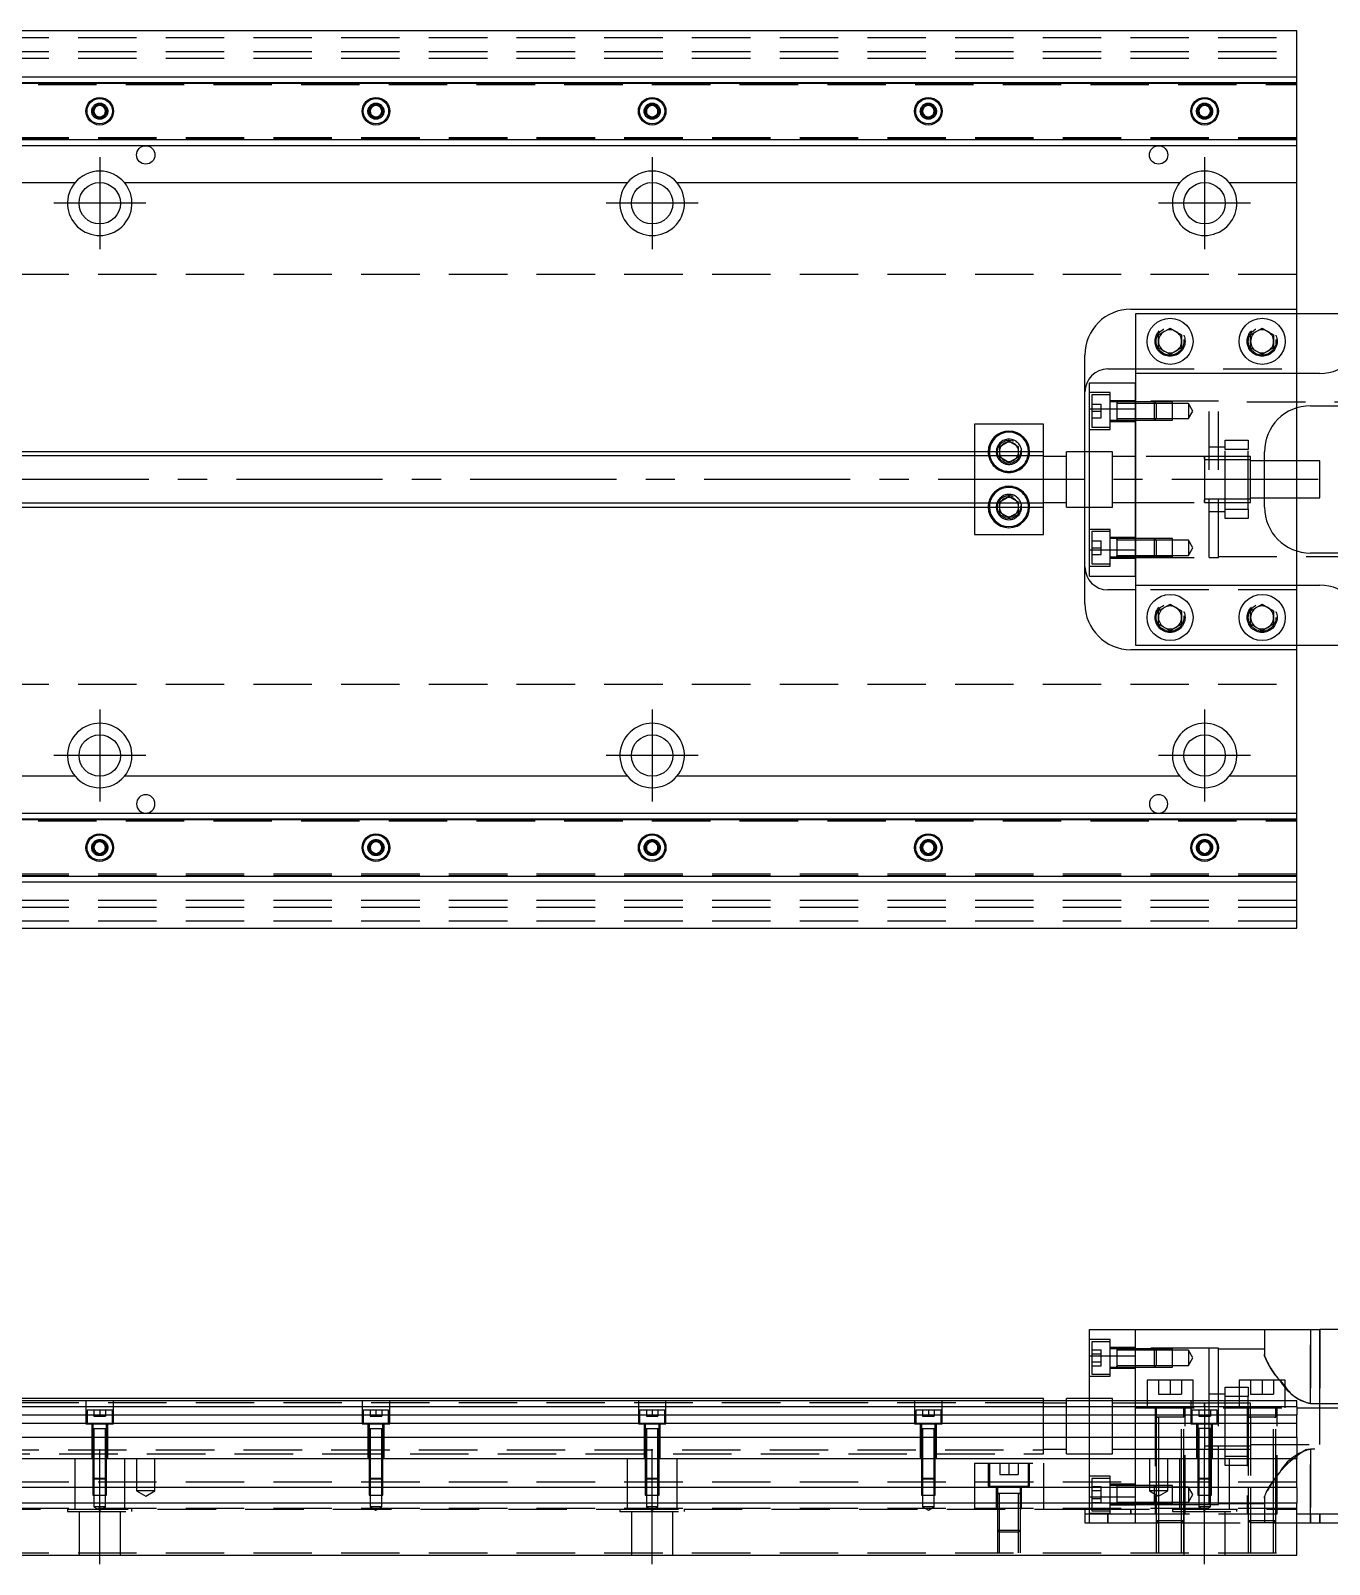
# Model space of a CAD drawing. Extents: x -12 to 911, y -280 to 102.
# Drawn here: x 485 to 767.1, y -235.7 to 97.5 of the extents above; entities that cross this region are included whole.
import ezdxf

# ---------------------------------------------------------------- set-up
doc = ezdxf.new("R2010")
doc.units = 0
doc.linetypes.add('CENTER', pattern=[50.8, 31.75, -6.35, 6.35, -6.35])
doc.linetypes.add('DASHED', pattern=[19.05, 12.7, -6.35])
doc.layers.get('0').update_dxf_attribs({"linetype": 'CONTINUOUS'})
doc.layers.add('CENTER', color=1, linetype='CENTER')

msp = doc.modelspace()

# ---------------------------------------------------------------- linework, layer by layer
at = {"color": 7, "linetype": 'CONTINUOUS'}
for p, q in [((760, 97.5), (480, 97.5)), ((760, 87.5), (760, 97.5)), ((480, 87.5), (760, 87.5)), ((760, 86.247728), (760, 87.5)), ((480, 86.247728), (760, 86.247728)), ((760, 73.752272), (760, 86.247728)), ((498.75, 80.721688), (500, 81.443376)), ((498.75, 79.278312), (498.75, 80.721688)), ((500, 81.443376), (501.25, 80.721688)), ((501.25, 80.721688), (501.25, 79.278312)), ((558.75, 80.721688), (560, 81.443376)), ((558.75, 79.278312), (558.75, 80.721688)), ((560, 81.443376), (561.25, 80.721688)), ((561.25, 80.721688), (561.25, 79.278312)), ((618.75, 80.721688), (620, 81.443376)), ((618.75, 79.278312), (618.75, 80.721688)), ((620, 81.443376), (621.25, 80.721688)), ((621.25, 80.721688), (621.25, 79.278312)), ((678.75, 80.721688), (680, 81.443376)), ((678.75, 79.278312), (678.75, 80.721688)), ((680, 81.443376), (681.25, 80.721688)), ((681.25, 80.721688), (681.25, 79.278312)), ((738.75, 80.721688), (740, 81.443376)), ((738.75, 79.278312), (738.75, 80.721688)), ((740, 81.443376), (741.25, 80.721688)), ((741.25, 80.721688), (741.25, 79.278312)), ((500, 78.556624), (498.75, 79.278312)), ((501.25, 79.278312), (500, 78.556624)), ((560, 78.556624), (558.75, 79.278312)), ((561.25, 79.278312), (560, 78.556624)), ((620, 78.556624), (618.75, 79.278312)), ((621.25, 79.278312), (620, 78.556624)), ((680, 78.556624), (678.75, 79.278312)), ((681.25, 79.278312), (680, 78.556624)), ((740, 78.556624), (738.75, 79.278312)), ((741.25, 79.278312), (740, 78.556624)), ((760, 73.752272), (480, 73.752272)), ((760, 72.5), (760, 73.752272)), ((760, 72.5), (480, 72.5)), ((760, 64.5), (760, 72.5)), ((480, 64.5), (494.638097, 64.5)), ((505.361903, 64.5), (614.638097, 64.5)), ((625.361903, 64.5), (734.638098, 64.5)), ((745.361902, 64.5), (760, 64.5)), ((760, 37), (760, 64.5)), ((724, 37), (760, 37)), ((760, 36), (760, 37)), ((725, 36), (725, 23)), ((775, 36), (725, 36)), ((730, 31.443376), (732.5, 32.886752)), ((730, 28.556624), (730, 31.443376)), ((732.5, 32.886752), (735, 31.443376)), ((735, 31.443376), (735, 28.556624)), ((750, 31.443376), (752.5, 32.886752)), ((750, 28.556624), (750, 31.443376)), ((752.5, 32.886752), (755, 31.443376)), ((755, 31.443376), (755, 28.556624)), ((714, 6), (714, 27)), ((732.5, 27.113248), (730, 28.556624)), ((735, 28.556624), (732.5, 27.113248)), ((752.5, 27.113248), (750, 28.556624)), ((755, 28.556624), (752.5, 27.113248)), ((719, 24), (725, 24)), ((715, 15.32971), (715, 21)), ((715, 21), (725, 21)), ((765, 23), (725, 23)), ((725, 23), (725, 15.32971)), ((715, -15.32971), (715, 15.32971)), ((715, 15.32971), (725, 15.32971)), ((725, -15.32971), (725, 15.32971)), ((725, 15.32971), (725, -15.32971)), ((760, 4), (760, 15.537734)), ((763, 16), (783, 16)), ((705, 12), (690, 12)), ((690, 12), (690, 6)), ((705, 6), (705, 12)), ((695.5, 7.1547), (697.5, 8.309402)), ((695.5, 6), (695.5, 7.1547)), ((697.5, 8.309402), (699.5, 7.1547)), ((699.5, 7.1547), (699.5, 6)), ((705, 6), (480, 6)), ((705, -6), (705, 6)), ((710, 5), (705, 5)), ((710, -6), (710, 6)), ((715, 6), (710, 6)), ((753, -6), (753, 6)), ((765, 4), (753, 4)), ((765, -4), (765, 4)), ((480, -6), (705, -6)), ((690, -6), (690, -12)), ((695.5, -7.1547), (695.5, -6)), ((699.5, -6), (699.5, -7.1547)), ((705, -5), (710, -5)), ((705, -12), (705, -6)), ((710, -6), (715, -6)), ((714, -27), (714, -6)), ((753, -4), (765, -4)), ((760, -15.538966), (760, -4)), ((697.5, -8.309402), (695.5, -7.1547)), ((699.5, -7.1547), (697.5, -8.309402)), ((690, -12), (705, -12)), ((715, -15.32971), (725, -15.32971)), ((715, -21), (715, -15.32971)), ((725, -15.32971), (725, -23)), ((783, -16), (763, -16)), ((715, -21), (725, -21)), ((725, -23), (765, -23)), ((725, -23), (725, -36)), ((725, -24), (719, -24)), ((730, -28.556624), (732.5, -27.113248)), ((730, -31.443376), (730, -28.556624)), ((732.5, -27.113248), (735, -28.556624)), ((735, -28.556624), (735, -31.443376)), ((750, -28.556624), (752.5, -27.113248)), ((750, -31.443376), (750, -28.556624)), ((752.5, -27.113248), (755, -28.556624)), ((755, -28.556624), (755, -31.443376)), ((732.5, -32.886752), (730, -31.443376)), ((735, -31.443376), (732.5, -32.886752)), ((752.5, -32.886752), (750, -31.443376)), ((755, -31.443376), (752.5, -32.886752)), ((725, -36), (775, -36)), ((760, -37), (760, -36)), ((760, -37), (724, -37)), ((760, -64.5), (760, -37)), ((494.638097, -64.5), (480, -64.5)), ((614.638097, -64.5), (505.361903, -64.5)), ((734.638098, -64.5), (625.361903, -64.5)), ((760, -64.5), (745.361902, -64.5)), ((760, -72.5), (760, -64.5)), ((480, -72.5), (760, -72.5)), ((760, -73.752272), (760, -72.5)), ((480, -73.752272), (760, -73.752272)), ((760, -86.247728), (760, -73.752272)), ((498.75, -79.278312), (500, -78.556624)), ((498.75, -80.721688), (498.75, -79.278312)), ((500, -78.556624), (501.25, -79.278312)), ((501.25, -79.278312), (501.25, -80.721688)), ((558.75, -79.278312), (560, -78.556624)), ((558.75, -80.721688), (558.75, -79.278312)), ((560, -78.556624), (561.25, -79.278312)), ((561.25, -79.278312), (561.25, -80.721688)), ((618.75, -79.278312), (620, -78.556624)), ((618.75, -80.721688), (618.75, -79.278312)), ((620, -78.556624), (621.25, -79.278312)), ((621.25, -79.278312), (621.25, -80.721688)), ((678.75, -79.278312), (680, -78.556624)), ((678.75, -80.721688), (678.75, -79.278312)), ((680, -78.556624), (681.25, -79.278312)), ((681.25, -79.278312), (681.25, -80.721688)), ((738.75, -79.278312), (740, -78.556624)), ((738.75, -80.721688), (738.75, -79.278312)), ((740, -78.556624), (741.25, -79.278312)), ((741.25, -79.278312), (741.25, -80.721688)), ((500, -81.443376), (498.75, -80.721688)), ((501.25, -80.721688), (500, -81.443376)), ((560, -81.443376), (558.75, -80.721688)), ((561.25, -80.721688), (560, -81.443376)), ((620, -81.443376), (618.75, -80.721688)), ((621.25, -80.721688), (620, -81.443376)), ((680, -81.443376), (678.75, -80.721688)), ((681.25, -80.721688), (680, -81.443376)), ((740, -81.443376), (738.75, -80.721688)), ((741.25, -80.721688), (740, -81.443376)), ((760, -86.247728), (480, -86.247728)), ((760, -87.5), (760, -86.247728)), ((760, -87.5), (480, -87.5)), ((760, -97.5), (760, -87.5)), ((480, -97.5), (760, -97.5)), ((715, -190.40029), (715, -184.73)), ((715, -184.73), (725, -184.73)), ((725, -184.73), (765, -184.73)), ((725, -200.23), (725, -184.73)), ((765, -201.73), (765, -184.73)), ((775, -184.73), (765, -184.73)), ((715, -200.23), (715, -190.40029)), ((715, -190.40029), (725, -190.40029)), ((737.5, -195.73), (727.5, -195.73)), ((727.5, -195.73), (727.5, -200.23)), ((737.5, -200.23), (737.5, -195.73)), ((757.5, -195.73), (747.5, -195.73)), ((747.5, -195.73), (747.5, -200.23)), ((757.5, -200.23), (757.5, -195.73)), ((705, -199.73), (473.5, -199.73)), ((705, -200.23), (705, -199.73)), ((710, -200.23), (710, -199.73)), ((715, -199.73), (710, -199.73)), ((760, -200.23), (473.5, -200.23)), ((760, -201.482272), (473.5, -201.482272)), ((473.5, -203.25668), (760, -203.25668)), ((741, -201.48), (740, -201.48)), ((744.5, -201.48), (741, -201.48)), ((747.5, -201.48), (744.5, -201.48)), ((749.5, -201.48), (747.5, -201.48)), ((750, -201.48), (749.5, -201.48)), ((760, -201.482272), (760, -200.23)), ((760, -201.482272), (760, -203.25668)), ((760, -201.73), (775, -201.73)), ((760, -205.153076), (760, -203.25668)), ((760, -205.153076), (473.5, -205.153076)), ((760, -208.207372), (760, -205.153076)), ((760, -208.207372), (473.5, -208.207372)), ((760, -208.207372), (760, -212.73)), ((0, -212.73), (760, -212.73)), ((760, -219.03), (760, -212.73)), ((760, -219.03), (0, -219.03)), ((760, -219.03), (760, -222.43)), ((760, -222.43), (0, -222.43)), ((760, -233.73), (760, -222.43)), ((760, -224.73), (775, -224.73)), ((765, -226.73), (765, -224.73)), ((760, -226.73), (765, -226.73)), ((765, -226.73), (775, -226.73)), ((0, -233.73), (760, -233.73))]:
    msp.add_line(p, q, dxfattribs=at)
at = {"color": 3, "linetype": 'DASHED'}
for p, q in [((0, 96), (760, 96)), ((0, 93), (760, 93)), ((0, 91.5), (760, 91.5)), ((448.5, 86.1), (760, 86.1)), ((448.5, 85.8), (760, 85.8)), ((480, 86.1147), (760, 86.1147)), ((498.5, 80), (498.516134, 80.21941)), ((558.5, 80), (558.516134, 80.21941)), ((618.5, 80), (618.516134, 80.21941)), ((678.5, 80), (678.516134, 80.21941)), ((738.5, 80), (738.516134, 80.21941)), ((760, 74.2), (448.5, 74.2)), ((760, 73.9), (448.5, 73.9)), ((760, 73.8853), (480, 73.8853)), ((760, 44.5), (0, 44.5)), ((760, 24), (760, 36)), ((735.477798, 30.364306), (735.5, 30)), ((755.477798, 30.364306), (755.5, 30)), ((725, 24), (760, 24)), ((760, 23), (760, 24)), ((725, 15.32971), (725, 21)), ((760, 15.539392), (760, 23)), ((719.5, 18.849242), (715, 18.849242)), ((715.5, 18.349242), (715.5, 11.349242)), ((719.5, 18.349242), (715.5, 18.349242)), ((719.5, 10.849242), (719.5, 18.849242)), ((725, 17.099242), (719.5, 17.099242)), ((720.9, 16.849242), (719.5, 16.849242)), ((720.9, 16.849242), (720.895, 16.849242)), ((720.9, 16.849242), (720.9, 16.63278)), ((724.99998, 16.849242), (720.9, 16.849242)), ((720.905, 16.849242), (720.9, 16.849242)), ((741, 17), (725, 17)), ((729.15, 16.849242), (725, 16.849242)), ((729.150006, 16.849238), (725, 16.849238)), ((729.15, 12.849242), (729.15, 16.849242)), ((729.5, 16.499242), (729.15, 16.849242)), ((733, 16.849238), (729.15002, 16.849238)), ((733, 12.849248), (733, 16.849238)), ((741, -17), (741, 17)), ((743, 17), (741, 17)), ((743, -17), (743, 17)), ((800, 16.75), (743, 16.75)), ((715.5, 16.349242), (717.5, 16.349242)), ((715.5, 14.849242), (717.5, 14.849242)), ((715.5, 13.349242), (717.5, 13.349242)), ((717.5, 14.849242), (717.5, 16.349242)), ((717.5, 13.349242), (717.5, 14.849242)), ((720.9, 16.63278), (720.9, 13.065704)), ((724.99998, 16.499242), (720.9, 16.499242)), ((729.5, 16.499242), (725, 16.499242)), ((729.5, 16.499242), (729.5, 13.199242)), ((733, 16.499242), (729.50002, 16.499242)), ((736.5, 16.499242), (733, 16.499242)), ((736.5, 16.499242), (736.5, 13.199242)), ((737.452628, 14.849242), (736.5, 16.499242)), ((736.5, 13.199242), (737.452628, 14.849242)), ((760, 15.537734), (760, 15.539392)), ((715, 10.849242), (719.5, 10.849242)), ((715.5, 11.349242), (719.5, 11.349242)), ((719.5, 12.849242), (720.9, 12.849242)), ((719.5, 12.599242), (725, 12.599242)), ((720.895, 12.849242), (720.9, 12.849242)), ((720.9, 13.199242), (724.99998, 13.199242)), ((720.9, 13.065704), (720.9, 12.849242)), ((720.9, 12.849242), (724.99998, 12.849242)), ((720.9, 12.849242), (720.905, 12.849242)), ((725, 13.199242), (729.5, 13.199242)), ((725, 12.849248), (729.150006, 12.849248)), ((725, 12.849242), (729.15, 12.849242)), ((729.15, 12.849242), (729.5, 13.199242)), ((729.15002, 12.849248), (733, 12.849248)), ((729.50002, 13.199242), (733, 13.199242)), ((733, 13.199242), (736.5, 13.199242)), ((744.5, 7), (741, 7)), ((744.5, 8.5), (749.5, 8.5)), ((744.5, 6.5), (744.5, 8.5)), ((749.5, 8.5), (749.5, 6.5)), ((690, 6), (690, -6)), ((695.5, 4.8453), (695.5, 6)), ((697.5, 3.690598), (695.5, 4.8453)), ((699.5, 4.8453), (697.5, 3.690598)), ((699.5, 6), (699.5, 5.125)), ((699.5, 5.125), (699.5, 4.8453)), ((699.983582, 6.286038), (700, 6)), ((714, -6), (714, 6)), ((720, 6), (715, 6)), ((720, -6), (720, 6)), ((725, 5), (720, 5)), ((740.005, 5), (725, 5)), ((749.5, 5), (739.995, 5)), ((740, 4.43509), (740, 5)), ((740, 5), (740, 4.435078)), ((740, 4.435078), (740, -4.43509)), ((750, 4.25), (740, 4.25)), ((749.5, 5), (740.005, 5)), ((749.5, 6.5), (744.5, 6.5)), ((744.5, -6.5), (744.5, 6.5)), ((749.5, -6.5), (749.5, 6.5)), ((750, 5), (749.5, 5)), ((750, -5), (750, 5)), ((753, 4), (750, 4)), ((760, -4), (760, 4)), ((695.5, -4.8453), (697.5, -3.690598)), ((695.5, -6), (695.5, -4.8453)), ((697.5, -3.690598), (699.5, -4.8453)), ((699.5, -4.8453), (699.5, -5.125)), ((699.5, -5.125), (699.5, -6)), ((699.983582, -5.713962), (700, -6)), ((715, -6), (720, -6)), ((720, -5), (725, -5)), ((725, -5), (740.005, -5)), ((739.995, -5), (749.5, -5)), ((740, -4.25), (750, -4.25)), ((740, -5), (740, -4.435078)), ((740, -4.43509), (740, -5)), ((740.005, -5), (749.5, -5)), ((744.5, -6.5), (749.5, -6.5)), ((744.5, -8.5), (744.5, -6.5)), ((749.5, -5), (750, -5)), ((749.5, -6.5), (749.5, -8.5)), ((750, -4), (753, -4)), ((741, -7), (744.5, -7)), ((749.5, -8.5), (744.5, -8.5)), ((719.5, -10.849242), (715, -10.849242)), ((715.5, -11.349242), (715.5, -18.349242)), ((719.5, -11.349242), (715.5, -11.349242)), ((719.5, -18.849242), (719.5, -10.849242)), ((725, -12.599242), (719.5, -12.599242)), ((720.9, -12.849242), (719.5, -12.849242)), ((720.9, -12.849242), (720.895, -12.849242)), ((720.9, -12.849242), (720.9, -13.065704)), ((720.9, -13.06595), (720.9, -12.849242)), ((724.99998, -12.849242), (720.9, -12.849242)), ((720.905, -12.849242), (720.9, -12.849242)), ((720.9, -13.065704), (720.9, -16.63278)), ((724.99998, -13.199242), (720.9, -13.199242)), ((729.15, -12.849242), (725, -12.849242)), ((729.150006, -12.849248), (725, -12.849248)), ((729.5, -13.199242), (725, -13.199242)), ((729.15, -16.849242), (729.15, -12.849242)), ((729.5, -13.199242), (729.15, -12.849242)), ((733, -12.849248), (729.15002, -12.849248)), ((729.5, -13.199242), (729.5, -16.499242)), ((733, -13.199242), (729.50002, -13.199242)), ((733, -16.849238), (733, -12.849248)), ((736.5, -13.199242), (733, -13.199242)), ((736.5, -13.199242), (736.5, -16.499242)), ((737.452628, -14.849242), (736.5, -13.199242)), ((715.5, -13.349242), (717.5, -13.349242)), ((715.5, -14.849242), (717.5, -14.849242)), ((715.5, -16.349242), (717.5, -16.349242)), ((717.5, -14.849242), (717.5, -13.349242)), ((717.5, -16.349242), (717.5, -14.849242)), ((720.9, -16.499242), (724.99998, -16.499242)), ((720.9, -16.849242), (720.9, -16.632574)), ((720.9, -16.63278), (720.9, -16.849242)), ((725, -21), (725, -15.32971)), ((725, -16.499242), (729.5, -16.499242)), ((729.15, -16.849242), (729.5, -16.499242)), ((729.50002, -16.499242), (733, -16.499242)), ((733, -16.499242), (736.5, -16.499242)), ((736.5, -16.499242), (737.452628, -14.849242)), ((760, -15.539392), (760, -15.538966)), ((760, -23), (760, -15.539392)), ((715, -18.849242), (719.5, -18.849242)), ((715.5, -18.349242), (719.5, -18.349242)), ((719.5, -16.849242), (720.9, -16.849242)), ((719.5, -17.099242), (725, -17.099242)), ((720.895, -16.849242), (720.9, -16.849242)), ((720.9, -16.849242), (724.99998, -16.849242)), ((720.9, -16.849242), (720.905, -16.849242)), ((725, -16.849238), (729.150006, -16.849238)), ((725, -16.849242), (729.15, -16.849242)), ((725, -17), (741, -17)), ((729.15002, -16.849238), (733, -16.849238)), ((741, -17), (743, -17)), ((743, -16.75), (800, -16.75)), ((760, -24), (760, -23)), ((760, -24), (725, -24)), ((760, -36), (760, -24)), ((735.477798, -29.635694), (735.5, -30)), ((749.5, -30), (749.520026, -29.653944)), ((0, -44.5), (760, -44.5)), ((448.5, -73.9), (760, -73.9)), ((448.5, -74.2), (760, -74.2)), ((480, -73.8853), (760, -73.8853)), ((501.477374, -79.74045), (501.5, -80)), ((561.477374, -79.74045), (561.5, -80)), ((621.477374, -79.74045), (621.5, -80)), ((678.5, -80), (678.516134, -79.78059)), ((738.5, -80), (738.516134, -79.78059)), ((760, -85.8), (448.5, -85.8)), ((760, -86.1), (448.5, -86.1)), ((760, -86.1147), (480, -86.1147)), ((760, -91.5), (0, -91.5)), ((760, -93), (0, -93)), ((760, -96), (0, -96)), ((753, -184.73), (753, -190.091506)), ((763, -200.773944), (763, -184.73)), ((763, -184.73), (763, -200.773944)), ((765, -184.73), (765, -201.73)), ((719.5, -186.880758), (715, -186.880758)), ((715.5, -187.380758), (715.5, -190.880758)), ((719.5, -187.380758), (715.5, -187.380758)), ((715.5, -189.148706), (717.5, -189.148706)), ((717.5, -190.014732), (717.5, -189.148706)), ((719.5, -194.880758), (719.5, -186.880758)), ((725, -188.630758), (719.5, -188.630758)), ((720.9, -188.880758), (719.5, -188.880758)), ((720.9, -188.880758), (720.895, -188.880758)), ((720.9, -188.880752), (720.9, -189.230758)), ((720.9, -188.880758), (720.9, -189.097426)), ((720.905, -188.880758), (720.9, -188.880758)), ((724.99998, -188.880758), (720.9, -188.880758)), ((720.9, -189.097426), (720.9, -190.880758)), ((724.99998, -189.230758), (720.9, -189.230758)), ((741, -188.73), (725, -188.73)), ((729.15, -188.880758), (725, -188.880758)), ((729.150006, -188.880762), (725, -188.880762)), ((729.5, -189.230758), (725, -189.230758)), ((729.15, -190.880758), (729.15, -188.880758)), ((729.5, -189.230758), (729.15, -188.880758)), ((733, -188.880762), (729.15002, -188.880762)), ((729.5, -189.230758), (729.5, -190.880758)), ((733, -189.230758), (729.50002, -189.230758)), ((733, -192.880752), (733, -188.880762)), ((736.5, -189.230758), (733, -189.230758)), ((736.5, -189.230758), (736.5, -190.880758)), ((737.452628, -190.880758), (736.5, -189.230758)), ((741, -200.23), (741, -188.73)), ((743, -188.73), (741, -188.73)), ((743, -200.23), (743, -188.73)), ((753, -188.98), (743, -188.98)), ((715.5, -190.014732), (717.5, -190.014732)), ((715.5, -190.880758), (715.5, -194.380758)), ((715.5, -191.746782), (717.5, -191.746782)), ((715.5, -192.612808), (717.5, -192.612808)), ((717.5, -191.746782), (717.5, -190.014732)), ((717.5, -192.612808), (717.5, -191.746782)), ((719.5, -192.880758), (720.905, -192.880758)), ((719.5, -193.130758), (725, -193.130758)), ((720.895, -192.880758), (724.99998, -192.880758)), ((720.9, -190.747714), (720.9, -191.013802)), ((720.9, -190.880758), (720.9, -192.66405)), ((720.9, -192.530758), (720.9, -192.880762)), ((720.9, -192.530758), (724.99998, -192.530758)), ((720.9, -192.66405), (720.9, -192.880758)), ((720.9, -192.66405), (720.9, -192.880758)), ((720.9, -192.880758), (720.9, -192.66409)), ((725, -192.530758), (729.5, -192.530758)), ((725, -192.880752), (729.150006, -192.880752)), ((725, -192.880758), (729.15, -192.880758)), ((729.15, -192.880758), (729.15, -190.880758)), ((729.15, -192.880758), (729.5, -192.530758)), ((729.15002, -192.880752), (733, -192.880752)), ((729.5, -190.880758), (729.5, -192.530758)), ((729.50002, -192.530758), (733, -192.530758)), ((733, -192.530758), (736.5, -192.530758)), ((736.5, -190.880758), (736.5, -192.530758)), ((736.5, -192.530758), (737.452628, -190.880758)), ((753, -190.091506), (753.035904, -190.442874)), ((753.003872, -190.201106), (753, -190.091506)), ((753.04198, -190.474122), (753.003872, -190.201106)), ((715, -194.880758), (719.5, -194.880758)), ((715.5, -194.380758), (719.5, -194.380758)), ((730, -195.73), (730, -198.73)), ((732.5, -195.73), (732.5, -198.73)), ((735, -195.73), (735, -198.73)), ((750, -195.73), (750, -198.73)), ((752.5, -195.73), (752.5, -198.73)), ((755, -195.73), (755, -198.73)), ((756.314744, -195.729376), (757.498756, -197.091928)), ((720, -199.73), (715, -199.73)), ((720, -200.23), (720, -199.73)), ((730, -198.73), (732.5, -198.73)), ((732.5, -198.73), (735, -198.73)), ((744.5, -198.73), (741, -198.73)), ((744.5, -197.23), (747.5, -197.23)), ((744.5, -199.23), (744.5, -197.23)), ((747.5, -199.23), (744.5, -199.23)), ((744.5, -200.23), (744.5, -199.23)), ((747.5, -197.23), (749.5, -197.23)), ((749.5, -199.23), (747.5, -199.23)), ((749.5, -197.23), (749.5, -199.23)), ((749.5, -200.23), (749.5, -199.23)), ((750, -198.73), (752.5, -198.73)), ((752.5, -198.73), (755, -198.73)), ((705, -200.605), (55, -200.605)), ((497, -200.23), (497, -205.23)), ((502.75, -202.23), (497.25, -202.23)), ((497.25, -202.23), (497.25, -205.23)), ((498.75, -202.23), (498.75, -203.53)), ((500, -202.23), (500, -203.53)), ((501.25, -202.23), (501.25, -203.53)), ((502.75, -205.23), (502.75, -202.23)), ((503, -205.23), (503, -200.23)), ((557, -200.23), (557, -205.23)), ((562.75, -202.23), (557.25, -202.23)), ((557.25, -202.23), (557.25, -205.23)), ((558.75, -202.23), (558.75, -203.53)), ((560, -202.23), (560, -203.53)), ((561.25, -202.23), (561.25, -203.53)), ((562.75, -205.23), (562.75, -202.23)), ((563, -205.23), (563, -200.23)), ((617, -200.23), (617, -205.23)), ((622.75, -202.23), (617.25, -202.23)), ((617.25, -202.23), (617.25, -205.23)), ((618.75, -202.23), (618.75, -203.53)), ((620, -202.23), (620, -203.53)), ((621.25, -202.23), (621.25, -203.53)), ((622.75, -205.23), (622.75, -202.23)), ((623, -205.23), (623, -200.23)), ((677, -200.23), (677, -205.23)), ((682.75, -202.23), (677.25, -202.23)), ((677.25, -202.23), (677.25, -205.23)), ((678.75, -202.23), (678.75, -203.53)), ((680, -202.23), (680, -203.53)), ((681.25, -202.23), (681.25, -203.53)), ((682.75, -205.23), (682.75, -202.23)), ((683, -205.23), (683, -200.23)), ((705, -205.73), (705, -200.23)), ((710, -200.73), (705, -200.73)), ((710, -205.73), (710, -200.23)), ((715, -212.73), (715, -200.23)), ((720, -205.73), (720, -200.23)), ((725, -200.73), (720, -200.73)), ((725, -201.73), (725, -200.23)), ((727.5, -200.73), (725, -200.73)), ((725, -212.73), (725, -201.73)), ((725, -201.73), (760, -201.73)), ((727.5, -200.23), (727.5, -201.73)), ((737.5, -200.73), (727.5, -200.73)), ((729.25, -201.73), (729.25, -224.73)), ((729.5, -201.73), (729.5, -203.73)), ((735.5, -203.73), (735.5, -201.73)), ((735.75, -224.73), (735.75, -201.73)), ((737, -200.23), (737, -205.23)), ((742.75, -202.23), (737.25, -202.23)), ((737.25, -202.23), (737.25, -205.23)), ((737.5, -201.73), (737.5, -200.23)), ((740, -200.73), (737.5, -200.73)), ((738.75, -202.23), (738.75, -203.53)), ((740, -200.73), (739.995, -200.73)), ((740, -200.729994), (740, -201.73)), ((740, -200.73), (740, -201.294922)), ((740, -200.731002), (740, -200.73)), ((741, -200.73), (740, -200.73)), ((740.005, -200.73), (740, -200.73)), ((740, -201.294038), (740, -200.731002)), ((740, -201.294922), (740, -201.729226)), ((740, -201.729226), (740, -202.129154)), ((740, -201.73), (740, -202.23)), ((740, -202.23), (740, -203.53)), ((741, -201.73), (741, -200.23)), ((744.5, -200.73), (741, -200.73)), ((741, -202.23), (741, -201.73)), ((741, -205.23), (741, -202.23)), ((741.25, -202.23), (741.25, -203.53)), ((742.75, -205.23), (742.75, -202.23)), ((743, -205.23), (743, -200.23)), ((744.5, -201.73), (744.5, -200.23)), ((747.5, -200.73), (744.5, -200.73)), ((744.5, -212.23), (744.5, -201.73)), ((747.5, -200.23), (747.5, -201.73)), ((749.5, -200.73), (747.5, -200.73)), ((749.25, -201.73), (749.25, -224.73)), ((749.5, -201.73), (749.5, -200.23)), ((750, -200.73), (749.5, -200.73)), ((749.5, -201.73), (749.5, -203.73)), ((750, -201.73), (750, -200.73)), ((750, -203.73), (750, -201.73)), ((755.5, -203.73), (755.5, -201.73)), ((755.75, -224.73), (755.75, -201.73)), ((757.5, -201.73), (757.5, -200.23)), ((763, -200.773944), (783, -200.773944)), ((765, -205.73), (765, -201.73)), ((497, -205.23), (503, -205.23)), ((498.25, -205.23), (498.25, -212.73)), ((498.5, -205.23), (498.5, -206.23)), ((498.5, -206.225), (498.5, -206.23)), ((498.5, -206.23), (501.5, -206.23)), ((498.5, -206.23), (498.5, -206.235)), ((498.5, -206.23), (498.5, -212.72998)), ((498.75, -203.53), (500, -203.53)), ((498.75, -206.23), (498.75, -212.72998)), ((500, -203.53), (501.25, -203.53)), ((501.25, -212.72998), (501.25, -206.23)), ((501.5, -206.23), (501.5, -205.23)), ((501.5, -206.23), (501.5, -206.225)), ((501.5, -206.235), (501.5, -206.23)), ((501.5, -212.72998), (501.5, -206.23)), ((501.75, -212.73), (501.75, -205.23)), ((557, -205.23), (563, -205.23)), ((558.25, -205.23), (558.25, -212.73)), ((558.5, -205.23), (558.5, -206.23)), ((558.5, -206.225), (558.5, -206.23)), ((558.5, -206.23), (561.5, -206.23)), ((558.5, -206.23), (558.5, -206.235)), ((558.5, -206.23), (558.5, -212.72998)), ((558.75, -203.53), (560, -203.53)), ((558.75, -206.23), (558.75, -212.72998)), ((560, -203.53), (561.25, -203.53)), ((561.25, -212.72998), (561.25, -206.23)), ((561.5, -206.23), (561.5, -205.23)), ((561.5, -206.23), (561.5, -206.225)), ((561.5, -206.235), (561.5, -206.23)), ((561.5, -212.72998), (561.5, -206.23)), ((561.75, -212.73), (561.75, -205.23)), ((617, -205.23), (623, -205.23)), ((618.25, -205.23), (618.25, -212.73)), ((618.5, -205.23), (618.5, -206.23)), ((618.5, -206.225), (618.5, -206.23)), ((618.5, -206.23), (621.5, -206.23)), ((618.5, -206.23), (618.5, -206.235)), ((618.5, -206.23), (618.5, -212.72998)), ((618.75, -203.53), (620, -203.53)), ((618.75, -206.23), (618.75, -212.72998)), ((620, -203.53), (621.25, -203.53)), ((621.25, -212.72998), (621.25, -206.23)), ((621.5, -206.23), (621.5, -205.23)), ((621.5, -206.23), (621.5, -206.225)), ((621.5, -206.235), (621.5, -206.23)), ((621.5, -212.72998), (621.5, -206.23)), ((621.75, -212.73), (621.75, -205.23)), ((677, -205.23), (683, -205.23)), ((678.25, -205.23), (678.25, -212.73)), ((678.5, -205.23), (678.5, -206.23)), ((678.5, -206.225), (678.5, -206.23)), ((678.5, -206.23), (681.5, -206.23)), ((678.5, -206.23), (678.5, -206.235)), ((678.5, -206.23), (678.5, -212.72998)), ((678.75, -203.53), (680, -203.53)), ((678.75, -206.23), (678.75, -212.72998)), ((680, -203.53), (681.25, -203.53)), ((681.25, -212.72998), (681.25, -206.23)), ((681.5, -206.23), (681.5, -205.23)), ((681.5, -206.23), (681.5, -206.225)), ((681.5, -206.235), (681.5, -206.23)), ((681.5, -212.72998), (681.5, -206.23)), ((681.75, -212.73), (681.75, -205.23)), ((705, -211.73), (705, -205.73)), ((710, -211.73), (710, -205.73)), ((720, -211.73), (720, -205.73)), ((729.5, -203.725), (729.5, -203.73)), ((729.5, -203.73), (729.84965, -203.73)), ((735.5, -203.73), (729.5, -203.73)), ((729.5, -203.73), (729.5, -203.735)), ((729.5, -203.73), (729.5, -212.73)), ((730, -203.73), (730, -212.73)), ((735, -219.03), (735, -203.73)), ((735.5, -219.03), (735.5, -203.73)), ((737, -205.23), (743, -205.23)), ((738.25, -205.23), (738.25, -212.73)), ((738.5, -205.23), (738.5, -206.23)), ((738.5, -206.225), (738.5, -206.23)), ((738.624678, -206.23), (738.5, -206.23)), ((738.5, -206.23), (738.5, -206.235)), ((738.5, -206.23), (738.5, -212.72998)), ((739.998804, -206.23), (738.624678, -206.23)), ((738.75, -203.53), (740, -203.53)), ((738.75, -206.23), (738.75, -212.72998)), ((741.37533, -206.23), (739.998804, -206.23)), ((740, -203.53), (741.25, -203.53)), ((740, -203.629918), (740, -205.229894)), ((740, -205.229894), (740, -205.529992)), ((740, -205.23), (740, -205.930038)), ((740, -205.529992), (740, -205.930036)), ((740, -205.930036), (740, -210.16509)), ((741, -205.73), (741, -205.23)), ((741, -217.23), (741, -205.73)), ((741.25, -212.72998), (741.25, -206.23)), ((741.5, -206.23), (741.37533, -206.23)), ((741.5, -206.23), (741.5, -205.23)), ((741.5, -206.23), (741.5, -206.225)), ((741.5, -206.235), (741.5, -206.23)), ((741.5, -212.72998), (741.5, -206.23)), ((741.75, -212.73), (741.75, -205.23)), ((743, -205.73), (743, -205.23)), ((743, -222.73), (743, -205.73)), ((749.5, -203.725), (749.5, -203.73)), ((749.5, -203.73), (749.84965, -203.73)), ((749.849602, -203.73), (749.5, -203.73)), ((749.5, -203.73), (749.5, -203.735)), ((749.5, -203.73), (749.5, -219.03)), ((755.15035, -203.73), (749.849602, -203.73)), ((750, -203.73), (750, -219.03)), ((755, -219.03), (755, -203.73)), ((755.150204, -203.73), (755.5, -203.73)), ((755.5, -203.73), (755.15035, -203.73)), ((755.5, -203.73), (755.5, -203.725)), ((755.5, -203.735), (755.5, -203.73)), ((755.5, -219.03), (755.5, -203.73)), ((765, -209.73), (765, -205.73)), ((750, -209.73), (765, -209.73)), ((55, -210.855), (705, -210.855)), ((415, -211.73), (705, -211.73)), ((494.638098, -223.73), (494.638098, -212.73)), ((498.5, -212.73), (498.5, -216.98)), ((498.500006, -212.73), (498.500006, -216.980006)), ((498.75, -212.73), (498.75, -217.23)), ((501.25, -217.23), (501.25, -212.73)), ((501.499994, -216.980006), (501.499994, -212.73)), ((501.5, -216.98), (501.5, -212.73)), ((505.361902, -212.73), (505.361902, -223.73)), ((508, -212.73), (508, -219.73)), ((512, -219.73), (512, -212.73)), ((558.5, -212.73), (558.5, -216.98)), ((558.500006, -212.73), (558.500006, -216.980006)), ((558.75, -212.73), (558.75, -217.23)), ((561.25, -217.23), (561.25, -212.73)), ((561.499994, -216.980006), (561.499994, -212.73)), ((561.5, -216.98), (561.5, -212.73)), ((614.638098, -223.73), (614.638098, -212.73)), ((618.5, -212.73), (618.5, -216.98)), ((618.500006, -212.73), (618.500006, -216.980006)), ((618.75, -212.73), (618.75, -217.23)), ((621.25, -217.23), (621.25, -212.73)), ((621.499994, -216.980006), (621.499994, -212.73)), ((621.5, -216.98), (621.5, -212.73)), ((625.361902, -212.73), (625.361902, -223.73)), ((678.5, -212.73), (678.5, -216.98)), ((678.500006, -212.73), (678.500006, -216.980006)), ((678.75, -212.73), (678.75, -217.23)), ((681.25, -217.23), (681.25, -212.73)), ((681.499994, -216.980006), (681.499994, -212.73)), ((681.5, -216.98), (681.5, -212.73)), ((705, -210.73), (710, -210.73)), ((710, -211.73), (715, -211.73)), ((715, -211.73), (720, -211.73)), ((715, -219.03), (715, -212.73)), ((720, -210.73), (725, -210.73)), ((725, -210.73), (729.5, -210.73)), ((725, -219.03), (725, -212.73)), ((728, -212.73), (728, -219.73)), ((729.5, -210.73), (730, -210.73)), ((729.5, -212.73), (729.5, -219.03)), ((730, -210.73), (740.005, -210.73)), ((730, -212.73), (730, -219.03)), ((732, -219.73), (732, -212.73)), ((734.638098, -223.73), (734.638098, -212.73)), ((738.5, -212.73), (738.5, -216.98)), ((738.500006, -212.73), (738.500006, -216.980006)), ((738.75, -212.73), (738.75, -217.23)), ((739.995, -210.73), (749.5, -210.73)), ((740, -209.98), (750, -209.98)), ((740, -210.16509), (740, -210.728998)), ((740, -210.728998), (740, -210.73)), ((740.005, -210.73), (749.5, -210.73)), ((741.25, -217.23), (741.25, -212.73)), ((741.499994, -216.980006), (741.499994, -212.73)), ((741.5, -216.98), (741.5, -212.73)), ((744.5, -212.23), (749.5, -212.23)), ((744.5, -214.23), (744.5, -212.23)), ((745.361902, -212.73), (745.361902, -223.73)), ((749.5, -210.73), (750, -210.73)), ((762.168044, -210.796652), (762.436232, -210.737114)), ((762.436232, -210.737114), (762.716886, -210.699048)), ((762.716886, -210.699048), (763, -210.686056)), ((783, -210.686056), (763, -210.686056)), ((763, -226.73), (763, -210.686056)), ((763, -210.686056), (763, -224.73)), ((690, -213.73), (705, -213.73)), ((690, -213.73), (690, -219.03)), ((693, -213.73), (693, -218.73)), ((693.25, -213.73), (693.25, -218.73)), ((695.5, -213.73), (695.5, -216.23)), ((695.5, -216.23), (697.5, -216.23)), ((697.5, -213.73), (697.5, -216.23)), ((697.5, -216.23), (699.5, -216.23)), ((699.5, -213.73), (699.5, -216.23)), ((701.75, -218.73), (701.75, -213.73)), ((702, -218.73), (702, -213.73)), ((705, -213.73), (705, -219.03)), ((719.5, -216.579242), (715, -216.579242)), ((719.5, -224.579242), (719.5, -216.579242)), ((749.5, -214.23), (744.5, -214.23)), ((755.64423, -216.564054), (755.498104, -216.75244)), ((755.990102, -216.128106), (755.64423, -216.564054)), ((756.346004, -215.692904), (755.990102, -216.128106)), ((760, -217.88), (0, -217.88)), ((498.5, -216.98), (501.5, -216.98)), ((498.5, -216.98), (498.75, -217.23)), ((498.500006, -216.98002), (498.500006, -219.03)), ((498.500006, -219.03), (498.500006, -220.73)), ((501.25, -217.23), (498.75, -217.23)), ((498.75, -217.23002), (498.75, -220.73)), ((501.25, -217.23), (501.5, -216.98)), ((501.25, -220.73), (501.25, -217.23002)), ((501.499994, -219.03), (501.499994, -216.98002)), ((501.499994, -220.73), (501.499994, -219.03)), ((512, -219.73), (508, -219.73)), ((508, -219.73), (510, -220.8847)), ((510, -220.8847), (512, -219.73)), ((558.5, -216.98), (561.5, -216.98)), ((558.5, -216.98), (558.75, -217.23)), ((558.500006, -216.98002), (558.500006, -219.03)), ((558.500006, -219.03), (558.500006, -220.73)), ((561.25, -217.23), (558.75, -217.23)), ((558.75, -217.23002), (558.75, -220.73)), ((561.25, -217.23), (561.5, -216.98)), ((561.25, -220.73), (561.25, -217.23002)), ((561.499994, -219.03), (561.499994, -216.98002)), ((561.499994, -220.73), (561.499994, -219.03)), ((618.5, -216.98), (621.5, -216.98)), ((618.5, -216.98), (618.75, -217.23)), ((618.500006, -216.98002), (618.500006, -219.03)), ((618.500006, -219.03), (618.500006, -220.73)), ((621.25, -217.23), (618.75, -217.23)), ((618.75, -217.23002), (618.75, -220.73)), ((621.25, -217.23), (621.5, -216.98)), ((621.25, -220.73), (621.25, -217.23002)), ((621.499994, -219.03), (621.499994, -216.98002)), ((621.499994, -220.73), (621.499994, -219.03)), ((678.5, -216.98), (681.5, -216.98)), ((678.5, -216.98), (678.75, -217.23)), ((678.500006, -216.98002), (678.500006, -219.03)), ((678.500006, -219.03), (678.500006, -220.73)), ((681.25, -217.23), (678.75, -217.23)), ((678.75, -217.23002), (678.75, -220.73)), ((681.25, -217.23), (681.5, -216.98)), ((681.25, -220.73), (681.25, -217.23002)), ((681.499994, -219.03), (681.499994, -216.98002)), ((681.499994, -220.73), (681.499994, -219.03)), ((690, -219.03), (690, -222.43)), ((693, -218.73), (702, -218.73)), ((694.75, -218.73), (694.75, -223.73)), ((695, -218.73), (695, -219.03)), ((695, -219.03), (695, -220.33)), ((700, -219.03), (700, -218.73)), ((700, -220.33), (700, -219.03)), ((700.25, -223.73), (700.25, -218.73)), ((705, -219.03), (705, -222.43)), ((715, -221.05971), (715, -219.03)), ((715.5, -217.079242), (715.5, -219.03)), ((719.5, -217.079242), (715.5, -217.079242)), ((715.5, -218.847192), (717.5, -218.847192)), ((715.5, -219.03), (715.5, -220.579242)), ((715.5, -219.713218), (717.5, -219.713218)), ((717.5, -219.713218), (717.5, -218.847192)), ((717.5, -221.445268), (717.5, -219.713218)), ((725, -218.329242), (719.5, -218.329242)), ((720.9, -218.579242), (719.5, -218.579242)), ((720.9, -218.579242), (720.895, -218.579242)), ((720.9, -218.579238), (720.9, -218.929242)), ((720.9, -218.579242), (720.9, -218.79591)), ((720.905, -218.579242), (720.9, -218.579242)), ((724.99998, -218.579242), (720.9, -218.579242)), ((720.9, -218.79591), (720.9, -219.029676)), ((720.9, -218.929242), (720.9, -219.03)), ((724.99998, -218.929242), (720.9, -218.929242)), ((720.9, -219.029676), (720.9, -220.579242)), ((729.15, -218.579242), (725, -218.579242)), ((729.150006, -218.579248), (725, -218.579248)), ((729.5, -218.929242), (725, -218.929242)), ((725, -222.43), (725, -219.03)), ((732, -219.73), (728, -219.73)), ((728, -219.73), (730, -220.8847)), ((729.15, -219.03), (729.15, -218.579242)), ((729.5, -218.929242), (729.15, -218.579242)), ((729.15, -220.579242), (729.15, -219.03)), ((729.5, -218.579248), (729.15002, -218.579248)), ((730, -218.579248), (729.5, -218.579248)), ((729.5, -219.03), (729.5, -222.43)), ((733, -218.929242), (729.50002, -218.929242)), ((733, -218.579248), (730, -218.579248)), ((730, -219.03), (730, -222.43)), ((730, -220.8847), (732, -219.73)), ((733, -219.03), (733, -218.579248)), ((736.5, -218.929242), (733, -218.929242)), ((733, -222.43), (733, -219.03)), ((735, -222.43), (735, -219.03)), ((735.5, -222.43), (735.5, -219.03)), ((736.5, -218.929242), (736.5, -220.579242)), ((737.452628, -220.579242), (736.5, -218.929242)), ((738.5, -216.98), (741.5, -216.98)), ((738.5, -216.98), (738.75, -217.23)), ((738.500006, -216.98002), (738.500006, -219.03)), ((738.500006, -219.03), (738.500006, -220.73)), ((741.25, -217.23), (738.75, -217.23)), ((738.75, -217.23002), (738.75, -220.73)), ((741, -219.03), (741, -217.23)), ((741, -220.73), (741, -219.03)), ((741.25, -217.23), (741.5, -216.98)), ((741.25, -220.73), (741.25, -217.23002)), ((741.499994, -219.03), (741.499994, -216.98002)), ((741.499994, -220.73), (741.499994, -219.03)), ((749.5, -219.03), (749.5, -222.43)), ((750, -219.03), (750, -222.43)), ((754.99986, -217.416188), (753.915508, -219.031542)), ((755.498104, -216.75244), (754.99986, -217.416188)), ((755, -222.43), (755, -219.03)), ((755.5, -222.43), (755.5, -219.03)), ((498.500006, -220.73), (501.499994, -220.73)), ((498.75, -220.73), (498.75, -223.23)), ((501.25, -223.23), (498.75, -223.23)), ((498.75, -223.23), (500, -223.951688)), ((500, -223.951688), (501.25, -223.23)), ((501.25, -223.23), (501.25, -220.73)), ((558.500006, -220.73), (561.499994, -220.73)), ((558.75, -220.73), (558.75, -223.23)), ((561.25, -223.23), (558.75, -223.23)), ((558.75, -223.23), (560, -223.951688)), ((560, -223.951688), (561.25, -223.23)), ((561.25, -223.23), (561.25, -220.73)), ((618.500006, -220.73), (621.499994, -220.73)), ((618.75, -220.73), (618.75, -223.23)), ((621.25, -223.23), (618.75, -223.23)), ((618.75, -223.23), (620, -223.951688)), ((620, -223.951688), (621.25, -223.23)), ((621.25, -223.23), (621.25, -220.73)), ((678.500006, -220.73), (681.499994, -220.73)), ((678.75, -220.73), (678.75, -223.23)), ((681.25, -223.23), (678.75, -223.23)), ((678.75, -223.23), (680, -223.951688)), ((680, -223.951688), (681.25, -223.23)), ((681.25, -223.23), (681.25, -220.73)), ((690, -222.43), (690, -223.73)), ((695, -220.325), (695, -220.33)), ((695, -220.33), (695.257448, -220.33)), ((695.257468, -220.33), (695, -220.33)), ((695, -220.33), (695, -222.43)), ((695, -220.33), (695, -220.335)), ((695, -222.43), (695, -223.72998)), ((699.742552, -220.33), (695.257468, -220.33)), ((695.4, -220.33), (695.4, -222.43)), ((695.4, -222.43), (695.4, -223.72998)), ((699.6, -222.43), (699.6, -220.33)), ((699.6, -223.72998), (699.6, -222.43)), ((700, -220.33), (699.742552, -220.33)), ((699.742602, -220.33), (700, -220.33)), ((700, -220.33), (700, -220.325)), ((700, -222.43), (700, -220.33)), ((700, -220.335), (700, -220.33)), ((700, -223.72998), (700, -222.43)), ((705, -222.43), (705, -223.73)), ((715, -221.05971), (725, -221.05971)), ((715, -222.43), (715, -221.05971)), ((715, -223.73), (715, -222.43)), ((715.5, -220.579242), (715.5, -222.43)), ((715.5, -221.445268), (717.5, -221.445268)), ((715.5, -222.311294), (717.5, -222.311294)), ((715.5, -222.43), (715.5, -223.73)), ((717.5, -222.311294), (717.5, -221.445268)), ((719.5, -222.579242), (720.905, -222.579242)), ((719.5, -222.829242), (725, -222.829242)), ((720.895, -222.579242), (724.99998, -222.579242)), ((720.9, -220.446198), (720.9, -220.712286)), ((720.9, -220.579242), (720.9, -222.362534)), ((720.9, -222.229242), (724.99998, -222.229242)), ((720.9, -222.362534), (720.9, -222.430154)), ((720.9, -222.362534), (720.9, -222.430154)), ((720.9, -222.579242), (720.9, -222.362574)), ((720.9, -222.579242), (720.9, -222.362574)), ((720.9, -222.430154), (720.9, -222.579242)), ((720.9, -222.430154), (720.9, -222.579242)), ((725, -222.229242), (729.5, -222.229242)), ((725, -224.73), (725, -222.43)), ((725, -222.579238), (729.150006, -222.579238)), ((725, -222.579242), (729.15, -222.579242)), ((725, -222.73), (729.5, -222.73)), ((729.15, -222.43), (729.15, -220.579242)), ((729.15, -222.579242), (729.15, -222.43)), ((729.15, -222.579242), (729.299242, -222.43)), ((729.15002, -222.579238), (729.5, -222.579238)), ((729.299242, -222.43), (729.5, -222.229242)), ((729.5, -222.43), (729.5, -224.72998)), ((729.5, -222.579238), (730, -222.579238)), ((729.5, -222.73), (730, -222.73)), ((729.50002, -222.229242), (733, -222.229242)), ((730, -222.43), (730, -224.72998)), ((730, -222.579238), (733, -222.579238)), ((730, -222.73), (735, -222.73)), ((733, -222.229242), (736.5, -222.229242)), ((733, -222.579238), (733, -222.43)), ((735, -224.72998), (735, -222.43)), ((735, -222.73), (735.5, -222.73)), ((735.5, -224.72998), (735.5, -222.43)), ((735.5, -222.73), (741, -222.73)), ((736.5, -220.579242), (736.5, -222.229242)), ((736.5, -222.229242), (737.452628, -220.579242)), ((738.500006, -220.73), (741.499994, -220.73)), ((738.75, -220.73), (738.75, -223.23)), ((741.25, -223.23), (738.75, -223.23)), ((738.75, -223.23), (740, -223.951688)), ((740, -223.951688), (741.25, -223.23)), ((741, -222.43), (741, -220.73)), ((741, -222.73), (741, -222.43)), ((741, -222.73), (743, -222.73)), ((741.25, -223.23), (741.25, -220.73)), ((743, -222.48), (753, -222.48)), ((749.5, -222.43), (749.5, -224.72998)), ((750, -222.43), (750, -224.72998)), ((753, -221.368494), (753.035904, -221.017126)), ((753.003872, -221.258894), (753, -221.368494)), ((753, -221.368494), (753, -226.73)), ((753.04198, -220.985878), (753.003872, -221.258894)), ((755, -224.72998), (755, -222.43)), ((755.5, -224.72998), (755.5, -222.43)), ((760, -223.58), (0, -223.58)), ((55.361902, -223.73), (704.638098, -223.73)), ((493, -223.73), (507, -223.73)), ((493, -223.73), (493, -224.23)), ((493, -224.23), (507, -224.23)), ((495.5, -224.23), (495.5, -233.73)), ((504.5, -233.73), (504.5, -224.23)), ((507, -224.23), (507, -223.73)), ((613, -223.73), (627, -223.73)), ((613, -223.73), (613, -224.23)), ((613, -224.23), (627, -224.23)), ((615.5, -224.23), (615.5, -233.73)), ((624.5, -233.73), (624.5, -224.23)), ((627, -224.23), (627, -223.73)), ((695, -223.73), (695, -228.33)), ((695.000006, -223.73), (695.000006, -228.330006)), ((695.4, -223.73), (695.4, -228.73)), ((699.6, -228.73), (699.6, -223.73)), ((699.999994, -228.330006), (699.999994, -223.73)), ((700, -228.33), (700, -223.73)), ((704.638098, -223.73), (715.361902, -223.73)), ((714, -223.73), (714, -224.73)), ((714, -224.73), (724, -224.73)), ((714, -224.73), (714, -226.73)), ((715, -226.73), (715, -223.73)), ((715, -224.579242), (719.5, -224.579242)), ((715.361902, -223.73), (760, -223.73)), ((715.5, -223.73), (715.5, -224.079242)), ((715.5, -224.079242), (719.5, -224.079242)), ((719, -226.73), (719, -224.73)), ((719, -224.73), (719, -226.73)), ((724, -224.73), (724, -223.73)), ((724, -223.73), (724, -224.73)), ((724, -224.73), (760, -224.73)), ((725, -226.73), (725, -224.73)), ((729.5, -224.73), (729.5, -226.23)), ((729.5, -226.23), (735.5, -226.23)), ((729.5, -226.23), (730, -226.73)), ((729.500006, -224.73), (729.500006, -226.230006)), ((729.500006, -226.23002), (729.500006, -233.23)), ((730, -224.73), (730, -226.73)), ((733, -223.73), (747, -223.73)), ((733, -223.73), (733, -224.23)), ((733, -224.23), (747, -224.23)), ((735, -226.73), (735, -224.73)), ((735, -226.73), (735.5, -226.23)), ((735.499994, -226.230006), (735.499994, -224.73)), ((735.499994, -233.23), (735.499994, -226.23002)), ((735.5, -224.23), (735.5, -233.73)), ((735.5, -226.23), (735.5, -224.73)), ((744.5, -233.73), (744.5, -224.23)), ((747, -224.23), (747, -223.73)), ((749.5, -224.73), (749.5, -226.23)), ((749.5, -226.23), (755.5, -226.23)), ((749.5, -226.23), (750, -226.73)), ((749.500006, -224.73), (749.500006, -226.230006)), ((749.500006, -226.23002), (749.500006, -233.23)), ((750, -224.73), (750, -226.73)), ((755, -226.73), (755, -224.73)), ((755, -226.73), (755.5, -226.23)), ((755.499994, -226.230006), (755.499994, -224.73)), ((755.499994, -233.23), (755.499994, -226.23002)), ((755.5, -226.23), (755.5, -224.73)), ((763, -224.73), (763, -226.73)), ((765, -224.73), (765, -226.73)), ((695, -228.33), (700, -228.33)), ((695, -228.33), (695.4, -228.73)), ((695.000006, -228.33002), (695.000006, -233.23)), ((699.6, -228.73), (695.4, -228.73)), ((695.4, -228.73002), (695.4, -233.23)), ((699.6, -228.73), (700, -228.33)), ((699.6, -233.23), (699.6, -228.73002)), ((699.999994, -233.23), (699.999994, -228.33002)), ((714, -226.73), (719, -226.73)), ((719, -226.73), (730, -226.73)), ((735, -226.73), (730, -226.73)), ((730, -226.73002), (730, -233.23)), ((735, -226.73), (750, -226.73)), ((735, -233.23), (735, -226.73002)), ((755, -226.73), (750, -226.73)), ((750, -226.73002), (750, -233.23)), ((755, -226.73), (760, -226.73)), ((755, -233.23), (755, -226.73002)), ((0, -233.23), (760, -233.23))]:
    msp.add_line(p, q, dxfattribs=at)
at = {"color": 3, "linetype": 'CONTINUOUS'}
for p, q in [((705, 5.125), (480, 5.125)), ((480, -5.125), (705, -5.125))]:
    msp.add_line(p, q, dxfattribs=at)
at = {"color": 7, "linetype": 'CONTINUOUS'}
for centre, radius in [((500, 80), 3), ((500, 80), 2.75), ((560, 80), 3), ((560, 80), 2.75), ((620, 80), 3), ((620, 80), 2.75), ((680, 80), 3), ((680, 80), 2.75), ((740, 80), 3), ((740, 80), 2.75), ((510, 70.5), 2), ((730, 70.5), 2), ((500, 60), 4.5), ((620, 60), 4.5), ((740, 60), 4.5), ((732.5, 30), 5), ((752.5, 30), 5), ((732.5, -30), 5), ((752.5, -30), 5), ((500, -60), 4.5), ((620, -60), 4.5), ((740, -60), 4.5), ((500, -80), 3), ((500, -80), 2.75), ((560, -80), 3), ((560, -80), 2.75), ((620, -80), 3), ((620, -80), 2.75), ((680, -80), 3), ((680, -80), 2.75), ((740, -80), 3), ((740, -80), 2.75)]:
    msp.add_circle(centre, radius, dxfattribs=at)
at = {"color": 3, "linetype": 'DASHED'}
for centre, radius in [((500, 80), 1.75), ((500, 80), 1.5), ((560, 80), 1.75), ((560, 80), 1.5), ((620, 80), 1.75), ((620, 80), 1.5), ((680, 80), 1.75), ((680, 80), 1.5), ((740, 80), 1.75), ((740, 80), 1.5), ((732.5, 30), 3.25), ((732.5, 30), 3), ((752.5, 30), 3.25), ((752.5, 30), 3), ((697.5, 6), 2.5), ((697.5, -6), 2.5), ((732.5, -30), 3.25), ((732.5, -30), 3), ((752.5, -30), 3.25), ((752.5, -30), 3), ((500, -80), 1.75), ((500, -80), 1.5), ((560, -80), 1.75), ((560, -80), 1.5), ((620, -80), 1.75), ((620, -80), 1.5), ((680, -80), 1.75), ((680, -80), 1.5), ((740, -80), 1.75), ((740, -80), 1.5)]:
    msp.add_circle(centre, radius, dxfattribs=at)
at = {"color": 7, "linetype": 'CONTINUOUS'}
for centre, radius, start, end in [((500, 80), 1.25, 120, 180), ((500, 80), 1.25, 180, 240), ((500, 80), 1.25, 60, 120), ((500, 80), 1.25, 0, 60), ((500, 80), 1.25, 300, 0), ((560, 80), 1.25, 120, 180), ((560, 80), 1.25, 180, 240), ((560, 80), 1.25, 60, 120), ((560, 80), 1.25, 0, 60), ((560, 80), 1.25, 300, 0), ((620, 80), 1.25, 120, 180), ((620, 80), 1.25, 180, 240), ((620, 80), 1.25, 60, 120), ((620, 80), 1.25, 0, 60), ((620, 80), 1.25, 300, 0), ((680, 80), 1.25, 120, 180), ((680, 80), 1.25, 180, 240), ((680, 80), 1.25, 60, 120), ((680, 80), 1.25, 0, 60), ((680, 80), 1.25, 300, 0), ((740, 80), 1.25, 120, 180), ((740, 80), 1.25, 180, 240), ((740, 80), 1.25, 60, 120), ((740, 80), 1.25, 0, 60), ((740, 80), 1.25, 300, 0), ((500, 80), 1.25, 240, 300), ((560, 80), 1.25, 240, 300), ((620, 80), 1.25, 240, 300), ((680, 80), 1.25, 240, 300), ((740, 80), 1.25, 240, 300), ((500, 60), 7, 40.005201, 139.994799), ((620, 60), 7, 40.005201, 139.994799), ((740, 60), 7, 40.005201, 139.994799), ((500, 60), 7, 139.994799, 40.005201), ((620, 60), 7, 139.994799, 40.005201), ((740, 60), 7, 139.994799, 40.005201), ((724, 27), 10, 90, 180), ((732.5, 30), 2.5, 120, 180), ((732.5, 30), 2.5, 180, 240), ((732.5, 30), 2.5, 60, 120), ((732.5, 30), 2.5, 0, 60), ((732.5, 30), 2.5, 300, 0), ((752.5, 30), 2.5, 120, 180), ((752.5, 30), 2.5, 180, 240), ((752.5, 30), 2.5, 60, 120), ((752.5, 30), 2.5, 0, 60), ((752.5, 30), 2.5, 300, 0), ((765, 33), 10, 270, 0), ((732.5, 30), 2.5, 240, 300), ((752.5, 30), 2.5, 240, 300), ((719, 19), 5, 90, 180), ((763, 6), 10, 90, 180), ((697.5, 6), 4.5, 0, 180), ((697.5, 6), 4.25, 0, 180), ((697.5, 6), 2.1, 137.75279, 162.24721), ((697.5, 6), 2.1, 102.24721, 137.75279), ((697.5, 6), 2.1, 77.75279, 102.24721), ((697.5, 6), 2.1, 42.24721, 77.75279), ((697.5, 6), 2.1, 17.75279, 42.24721), ((697.5, 6), 2.1, 162.24721, 180), ((697.5, 6), 2.1, 0, 17.75279), ((697.5, -6), 4.5, 180, 0), ((697.5, -6), 4.25, 180, 0), ((697.5, -6), 2.1, 180, 197.75279), ((697.5, -6), 2.1, 197.75279, 222.24721), ((697.5, -6), 2.1, 317.75279, 342.24721), ((697.5, -6), 2.1, 342.24721, 0), ((763, -6), 10, 180, 270), ((697.5, -6), 2.1, 222.24721, 257.75279), ((697.5, -6), 2.1, 257.75279, 282.24721), ((697.5, -6), 2.1, 282.24721, 317.75279), ((719, -19), 5, 180, 270), ((765, -33), 10, 0, 90), ((724, -27), 10, 180, 270), ((732.5, -30), 2.5, 120, 180), ((732.5, -30), 2.5, 60, 120), ((732.5, -30), 2.5, 0, 60), ((752.5, -30), 2.5, 120, 180), ((752.5, -30), 2.5, 60, 120), ((752.5, -30), 2.5, 0, 60), ((732.5, -30), 2.5, 180, 240), ((732.5, -30), 2.5, 240, 300), ((732.5, -30), 2.5, 300, 0), ((752.5, -30), 2.5, 180, 240), ((752.5, -30), 2.5, 240, 300), ((752.5, -30), 2.5, 300, 0), ((500, -60), 7, 319.994799, 220.005201), ((620, -60), 7, 319.994799, 220.005201), ((740, -60), 7, 319.994799, 220.005201), ((500, -60), 7, 220.005201, 319.994799), ((620, -60), 7, 220.005201, 319.994799), ((740, -60), 7, 220.005201, 319.994799), ((510, -70.5), 2, 90, 270), ((510, -70.5), 2, 270, 90), ((730, -70.5), 2, 90, 270), ((730, -70.5), 2, 270, 90), ((500, -80), 1.25, 120, 180), ((500, -80), 1.25, 60, 120), ((500, -80), 1.25, 0, 60), ((560, -80), 1.25, 120, 180), ((560, -80), 1.25, 60, 120), ((560, -80), 1.25, 0, 60), ((620, -80), 1.25, 120, 180), ((620, -80), 1.25, 60, 120), ((620, -80), 1.25, 0, 60), ((680, -80), 1.25, 120, 180), ((680, -80), 1.25, 60, 120), ((680, -80), 1.25, 0, 60), ((740, -80), 1.25, 120, 180), ((740, -80), 1.25, 60, 120), ((740, -80), 1.25, 0, 60), ((500, -80), 1.25, 180, 240), ((500, -80), 1.25, 240, 300), ((500, -80), 1.25, 300, 0), ((560, -80), 1.25, 180, 240), ((560, -80), 1.25, 240, 300), ((560, -80), 1.25, 300, 0), ((620, -80), 1.25, 180, 240), ((620, -80), 1.25, 240, 300), ((620, -80), 1.25, 300, 0), ((680, -80), 1.25, 180, 240), ((680, -80), 1.25, 240, 300), ((680, -80), 1.25, 300, 0), ((740, -80), 1.25, 180, 240), ((740, -80), 1.25, 240, 300), ((740, -80), 1.25, 300, 0)]:
    msp.add_arc(centre, radius, start, end, dxfattribs=at)
at = {"color": 3, "linetype": 'DASHED'}
for centre, radius, start, end in [((697.5, 6), 2.75, 0, 180), ((697.5, 6), 4.5, 180, 191.212271), ((697.5, 6), 4.5, 191.212271, 348.787729), ((697.5, 6), 4.25, 180, 191.881156), ((697.5, 6), 4.25, 191.881156, 348.118844), ((697.5, 6), 2.75, 180, 198.553005), ((697.5, 6), 2.75, 198.553005, 341.446995), ((697.5, 6), 2.1, 180, 197.75279), ((697.5, 6), 2.1, 197.75279, 204.624318), ((697.5, 6), 2.1, 204.624318, 282.24721), ((697.5, 6), 2.1, 282.24721, 317.75279), ((697.5, 6), 2.1, 317.75279, 335.375682), ((697.5, 6), 2.1, 335.375682, 342.24721), ((697.5, 6), 2.1, 342.24721, 0), ((697.5, 6), 2.75, 341.446995, 0), ((697.5, 6), 4.25, 348.118844, 0), ((697.5, 6), 4.5, 348.787729, 0), ((697.5, -6), 4.5, 11.212271, 168.787729), ((697.5, -6), 4.25, 11.881156, 168.118844), ((697.5, -6), 2.75, 18.553005, 161.446995), ((697.5, -6), 4.5, 168.787729, 180), ((697.5, -6), 4.25, 168.118844, 180), ((697.5, -6), 2.75, 161.446995, 180), ((697.5, -6), 2.75, 180, 0), ((697.5, -6), 2.1, 162.24721, 180), ((697.5, -6), 2.1, 155.375682, 162.24721), ((697.5, -6), 2.1, 77.75279, 155.375682), ((697.5, -6), 2.1, 42.24721, 77.75279), ((697.5, -6), 2.1, 24.624318, 42.24721), ((697.5, -6), 2.1, 17.75279, 24.624318), ((697.5, -6), 2.1, 0, 17.75279), ((697.5, -6), 2.75, 0, 18.553005), ((697.5, -6), 4.25, 0, 11.881156), ((697.5, -6), 4.5, 0, 11.212271), ((766.901215, -185.503277), 14.718915, 199.60873416, 224.00801572), ((768.379351, -184.577821), 16.431717, 201.02876367, 222.91838783), ((765.55002, -190.460086), 10.624418, 209.96762839, 256.11257235), ((764.419966, -192.70172), 8.196164, 212.387458, 260.023302), ((773.067072, -229.725176), 21.842112, 119.93330141, 156.50420957), ((765.55002, -220.999914), 10.624418, 103.88742765, 150.03237161), ((759.475421, -222.68904), 6.655067, 146.66173425, 165.17192075)]:
    msp.add_arc(centre, radius, start, end, dxfattribs=at)
at = {"layer": 'CENTER', "color": 1, "linetype": 'CENTER'}
for p, q in [((500, 70), (500, 50)), ((620, 70), (620, 50)), ((740, 70), (740, 50)), ((510, 60), (490, 60)), ((630, 60), (610, 60)), ((750, 60), (730, 60)), ((815.445, 0), (-11.795, 0)), ((500, -50), (500, -70)), ((620, -50), (620, -70)), ((740, -50), (740, -70)), ((510, -60), (490, -60)), ((630, -60), (610, -60)), ((750, -60), (730, -60)), ((500, -235.73), (500, -210.73)), ((620, -235.73), (620, -210.73)), ((740, -235.73), (740, -210.73))]:
    msp.add_line(p, q, dxfattribs=at)

doc.saveas('drawing.dxf')
